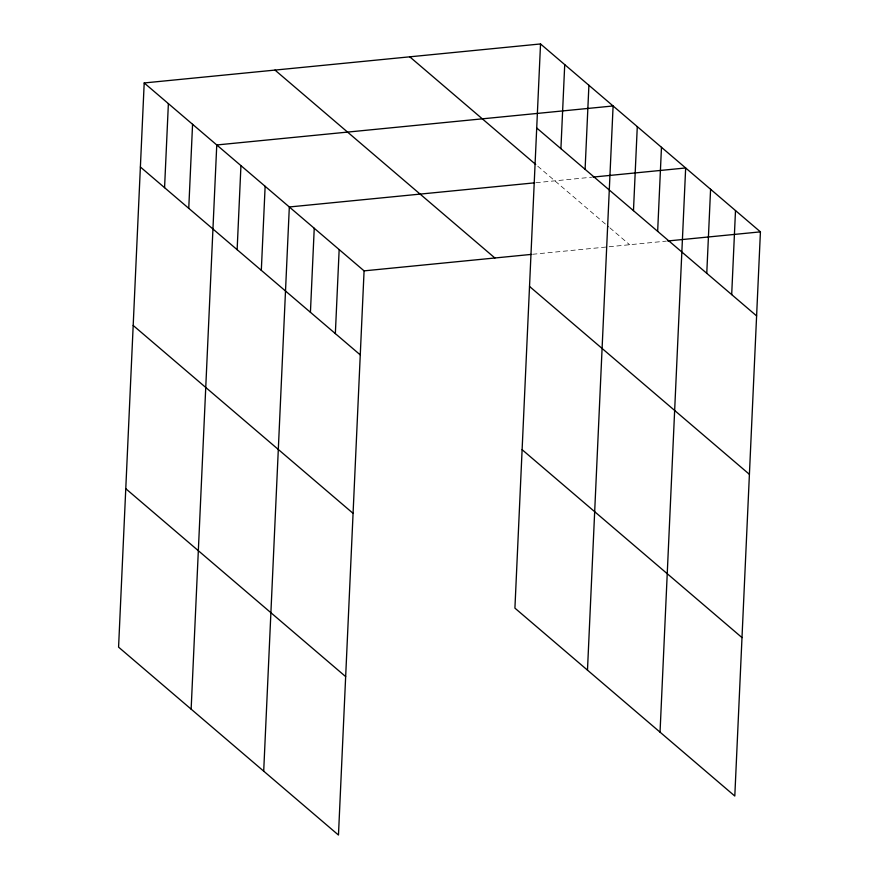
<?xml version="1.0" encoding="UTF-8"?>
<svg xmlns="http://www.w3.org/2000/svg" width="879" height="879" viewBox="0 0 879 879"><rect width="100%" height="100%" fill="white"/><g stroke="black" fill="none" stroke-linecap="round" stroke-linejoin="round"><path stroke-width="0.66" stroke-dasharray="4.39 3.3" d="M536.003 182.7L591.655 177.217M532.608 254.273L666.414 241.11M537.739 166.197L608.861 226.98M609.905 227.87L629.628 244.725"/><path stroke-width="1.32" d="M144.2 82.956L118.577 647.142L338.47 835.05L364.082 270.864L144.2 82.956L540.53 43.95L760.423 231.858L734.8 796.044L514.918 608.136L540.53 43.95M164.571 187.666L168.383 103.623M188.754 208.334L192.567 124.291M191.139 709.155L216.761 144.969L613.102 105.963L587.48 670.15M237.132 249.669L240.945 165.637M261.316 270.347L265.139 186.304M263.7 771.158L289.323 206.972L534.652 182.832M310.43 312.309L314.242 228.265M335.349 333.602L339.162 249.57M560.912 148.661L564.725 64.617M585.095 169.328L588.908 85.285M633.473 210.674L637.286 126.631M657.657 231.342L661.469 147.298M660.041 732.152L685.664 167.966L593.017 177.086M706.771 273.303L710.584 189.26M731.691 294.597L735.503 210.564M364.082 270.864L531.257 254.405M667.776 240.978L760.423 231.858M536.717 127.993L756.61 315.902M409.746 56.816L535.718 164.472M529.521 286.444L749.413 474.341M274.984 70.078L494.877 257.986M522.115 449.685L741.997 637.594M140.376 166.999L360.269 354.896M133.179 325.45L353.072 513.347M125.774 488.691L345.656 676.599"/></g></svg>
